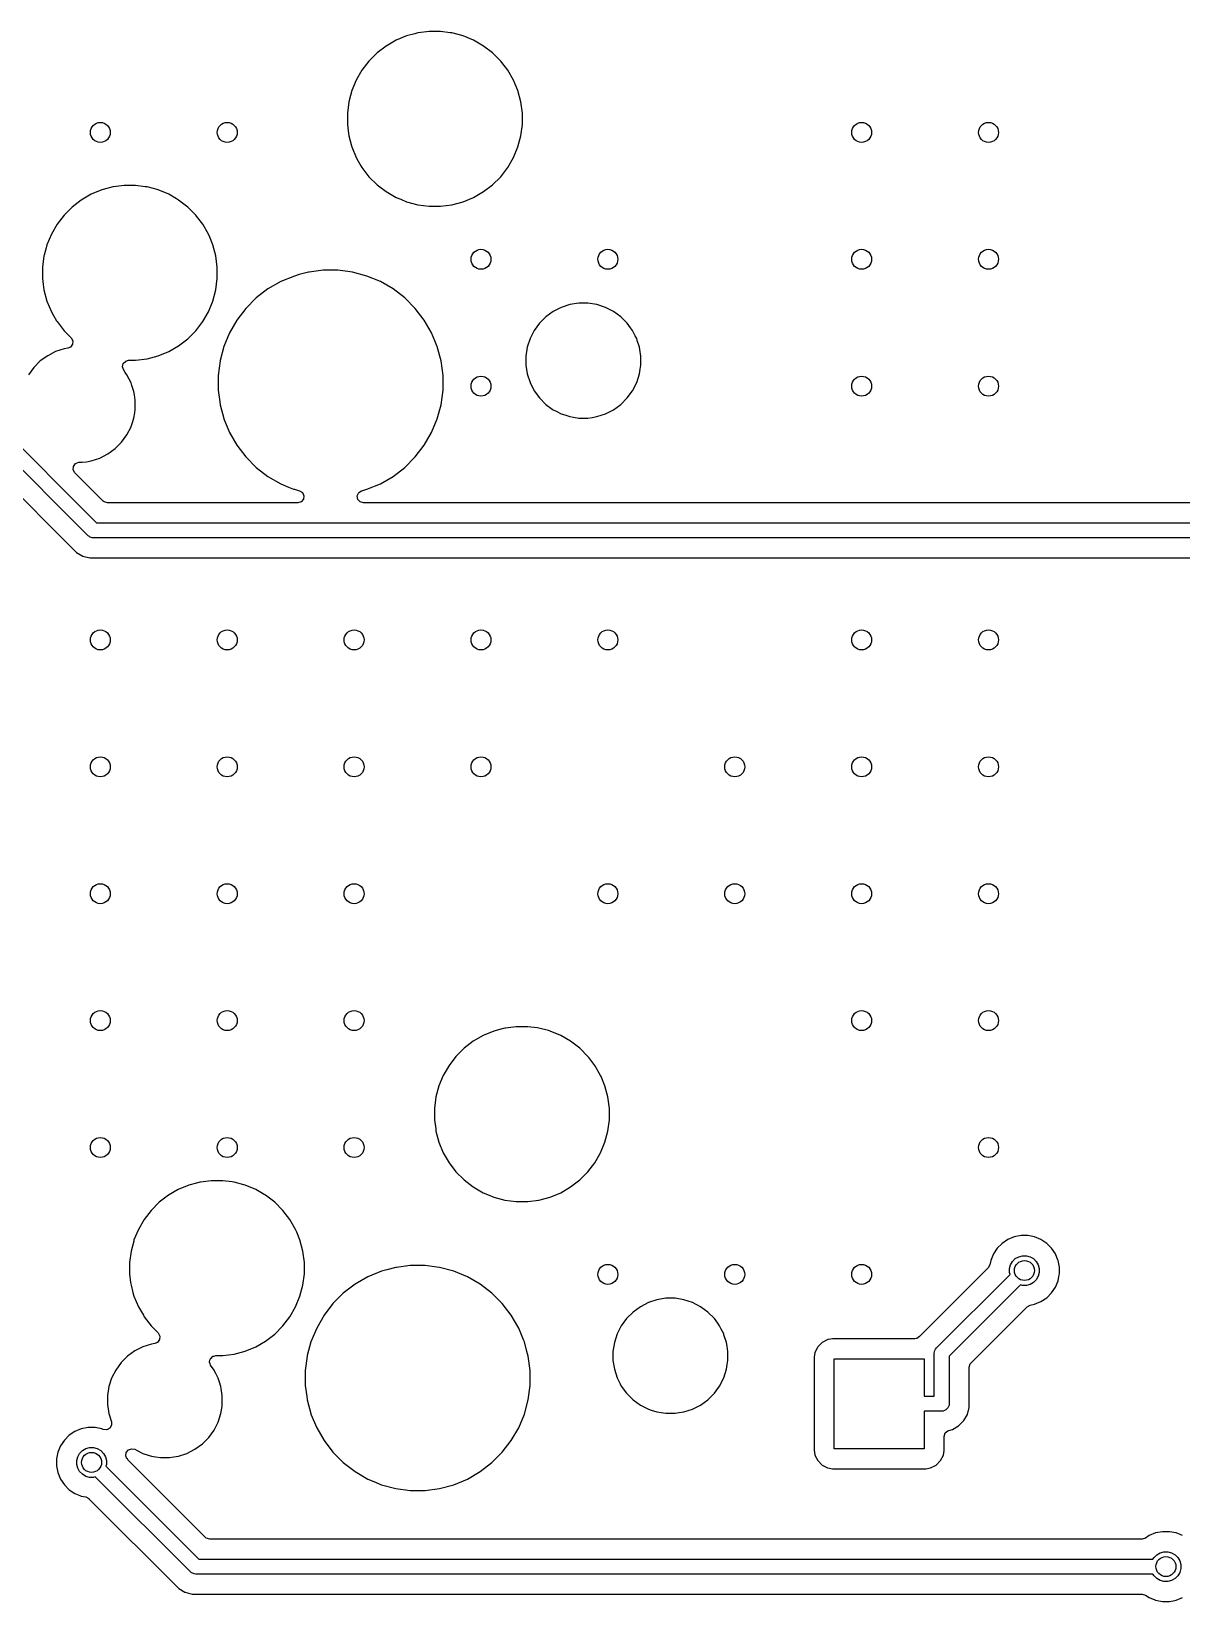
# Model space of a CAD drawing. Extents: x 2.6 to 14.2, y -9.4 to -3.8.
# Drawn here: x 11.829 to 12.735, y -6.288 to -5.051 of the extents above; entities that cross this region are included whole.
import ezdxf

# ---------------------------------------------------------------- set-up
doc = ezdxf.new("R2010")
doc.units = 0
doc.header["$MEASUREMENT"] = 0
doc.layers.add('BLACK', color=7, linetype='CONTINUOUS')

msp = doc.modelspace()

# ---------------------------------------------------------------- linework, layer by layer
at = {"layer": 'BLACK', "linetype": 'CONTINUOUS'}
for p, q in [((12.1163, -5.0579), (12.1085, -5.0624)), ((12.1246, -5.0544), (12.1163, -5.0579)), ((12.1163, -5.0579), (12.1163, -5.0579)), ((12.1311, -5.0527), (12.1246, -5.0544)), ((12.1334, -5.0521), (12.1311, -5.0527)), ((12.1338, -5.052), (12.1334, -5.0521)), ((12.1423, -5.0509), (12.1338, -5.052)), ((12.1514, -5.0509), (12.1423, -5.0509)), ((12.1423, -5.0509), (12.1423, -5.0509)), ((12.1588, -5.0519), (12.1514, -5.0509)), ((12.1514, -5.0509), (12.1514, -5.0509)), ((12.1603, -5.0521), (12.1588, -5.0519)), ((12.1691, -5.0544), (12.1603, -5.0521)), ((12.1774, -5.0579), (12.1691, -5.0544)), ((12.1852, -5.0624), (12.1774, -5.0579)), ((12.1774, -5.0579), (12.1774, -5.0579)), ((12.1013, -5.0679), (12.0949, -5.0743)), ((12.1085, -5.0624), (12.1013, -5.0679)), ((12.1924, -5.0679), (12.1852, -5.0624)), ((12.1988, -5.0743), (12.1924, -5.0679)), ((12.1924, -5.0679), (12.1924, -5.0679)), ((12.0894, -5.0814), (12.0849, -5.0893)), ((12.0949, -5.0743), (12.0894, -5.0814)), ((12.1996, -5.0753), (12.1988, -5.0743)), ((12.1988, -5.0743), (12.1988, -5.0743)), ((12.1988, -5.0743), (12.1988, -5.0743)), ((12.2043, -5.0814), (12.1996, -5.0753)), ((12.2088, -5.0893), (12.2043, -5.0814)), ((12.2043, -5.0814), (12.2043, -5.0814)), ((12.2043, -5.0814), (12.2043, -5.0814)), ((12.0814, -5.0976), (12.0804, -5.1014)), ((12.0849, -5.0893), (12.0814, -5.0976)), ((12.0849, -5.0893), (12.0849, -5.0893)), ((12.2101, -5.0924), (12.2088, -5.0893)), ((12.2088, -5.0893), (12.2088, -5.0893)), ((12.2088, -5.0893), (12.2088, -5.0893)), ((12.2122, -5.0976), (12.2101, -5.0924)), ((12.2146, -5.1063), (12.2122, -5.0976)), ((12.0791, -5.1064), (12.0779, -5.1153)), ((12.0804, -5.1014), (12.0791, -5.1063)), ((12.0791, -5.1063), (12.0791, -5.1064)), ((12.2158, -5.1153), (12.2146, -5.1063)), ((12.0779, -5.1153), (12.0779, -5.1243)), ((12.2158, -5.1243), (12.2158, -5.1153)), ((12.0779, -5.1243), (12.0786, -5.1292)), ((12.0786, -5.1292), (12.0791, -5.1333)), ((12.0791, -5.1333), (12.0812, -5.141)), ((12.2122, -5.142), (12.2146, -5.1333)), ((12.2146, -5.1333), (12.2158, -5.1243)), ((12.0812, -5.141), (12.0814, -5.142)), ((12.0814, -5.142), (12.0849, -5.1504)), ((12.2088, -5.1504), (12.2122, -5.142)), ((12.0849, -5.1504), (12.0849, -5.1504)), ((12.0849, -5.1504), (12.0865, -5.1531)), ((12.0865, -5.1531), (12.0886, -5.1568)), ((12.0886, -5.1568), (12.0894, -5.1582)), ((12.0894, -5.1582), (12.0949, -5.1654)), ((12.1988, -5.1654), (12.2043, -5.1582)), ((12.2043, -5.1582), (12.2088, -5.1504)), ((11.902, -5.1723), (11.8935, -5.1734)), ((11.911, -5.1723), (11.902, -5.1723)), ((11.902, -5.1723), (11.902, -5.1723)), ((11.9185, -5.1733), (11.911, -5.1723)), ((11.911, -5.1723), (11.911, -5.1723)), ((12.0949, -5.1654), (12.0949, -5.1654)), ((12.0949, -5.1654), (12.1013, -5.1717)), ((12.1013, -5.1717), (12.1013, -5.1717)), ((12.1013, -5.1717), (12.1013, -5.1717)), ((12.1013, -5.1717), (12.1036, -5.1735)), ((12.1852, -5.1772), (12.1924, -5.1717)), ((12.1924, -5.1717), (12.1988, -5.1654)), ((12.1924, -5.1717), (12.1924, -5.1717)), ((12.1924, -5.1717), (12.1924, -5.1717)), ((12.1988, -5.1654), (12.1988, -5.1654)), ((12.1988, -5.1654), (12.1988, -5.1654)), ((11.8681, -5.1838), (11.861, -5.1893)), ((11.876, -5.1793), (11.8681, -5.1838)), ((11.8843, -5.1758), (11.876, -5.1793)), ((11.876, -5.1793), (11.876, -5.1793)), ((11.8894, -5.1745), (11.8843, -5.1758)), ((11.893, -5.1735), (11.8894, -5.1745)), ((11.8935, -5.1734), (11.893, -5.1735)), ((11.92, -5.1735), (11.9185, -5.1733)), ((11.9279, -5.1756), (11.92, -5.1735)), ((11.9287, -5.1758), (11.9279, -5.1756)), ((11.9371, -5.1793), (11.9287, -5.1758)), ((11.9431, -5.1828), (11.9371, -5.1793)), ((11.9371, -5.1793), (11.9371, -5.1793)), ((11.9449, -5.1838), (11.9431, -5.1828)), ((11.9521, -5.1893), (11.9449, -5.1838)), ((12.1036, -5.1735), (12.1085, -5.1772)), ((12.1085, -5.1772), (12.1085, -5.1772)), ((12.1085, -5.1772), (12.1085, -5.1772)), ((12.1085, -5.1772), (12.1163, -5.1818)), ((12.1163, -5.1818), (12.1163, -5.1818)), ((12.1163, -5.1818), (12.1163, -5.1818)), ((12.1163, -5.1818), (12.1199, -5.1832)), ((12.1199, -5.1832), (12.1246, -5.1852)), ((12.1691, -5.1852), (12.1774, -5.1818)), ((12.1774, -5.1818), (12.1852, -5.1772)), ((11.8546, -5.1957), (11.8491, -5.2029)), ((11.861, -5.1893), (11.8546, -5.1957)), ((11.9584, -5.1957), (11.9521, -5.1893)), ((11.9521, -5.1893), (11.9521, -5.1893)), ((11.9591, -5.1965), (11.9584, -5.1957)), ((11.9584, -5.1957), (11.9584, -5.1957)), ((11.9584, -5.1957), (11.9584, -5.1957)), ((11.9639, -5.2029), (11.9591, -5.1965)), ((12.1246, -5.1852), (12.1334, -5.1876)), ((12.1334, -5.1876), (12.1423, -5.1887)), ((12.1423, -5.1887), (12.1423, -5.1887)), ((12.1423, -5.1887), (12.1514, -5.1887)), ((12.1514, -5.1887), (12.1603, -5.1876)), ((12.1514, -5.1887), (12.1514, -5.1887)), ((12.1603, -5.1876), (12.1691, -5.1852)), ((11.8491, -5.2029), (11.8446, -5.2107)), ((11.9685, -5.2107), (11.9639, -5.2029)), ((11.9639, -5.2029), (11.9639, -5.2029)), ((11.9639, -5.2029), (11.9639, -5.2029)), ((11.8405, -5.2214), (11.8389, -5.2272)), ((11.8411, -5.219), (11.8405, -5.2214)), ((11.8446, -5.2107), (11.8411, -5.219)), ((11.8446, -5.2107), (11.8446, -5.2107)), ((11.9695, -5.2131), (11.9685, -5.2107)), ((11.9685, -5.2107), (11.9685, -5.2107)), ((11.9685, -5.2107), (11.9685, -5.2107)), ((11.9719, -5.219), (11.9695, -5.2131)), ((11.9743, -5.2277), (11.9719, -5.219)), ((11.8388, -5.2277), (11.8376, -5.2367)), ((11.8389, -5.2272), (11.8388, -5.2277)), ((11.8388, -5.2277), (11.8388, -5.2277)), ((11.9754, -5.2367), (11.9743, -5.2277)), ((11.8376, -5.2367), (11.8376, -5.2457)), ((11.8376, -5.2457), (11.8382, -5.2505)), ((11.9743, -5.2547), (11.9754, -5.2457)), ((11.9754, -5.2457), (11.9754, -5.2367)), ((12.0361, -5.2437), (12.0254, -5.2481)), ((12.04, -5.2426), (12.0361, -5.2437)), ((12.0361, -5.2437), (12.0361, -5.2437)), ((12.0473, -5.2407), (12.04, -5.2426)), ((12.0479, -5.2406), (12.0473, -5.2407)), ((12.0589, -5.2392), (12.0479, -5.2406)), ((12.0705, -5.2392), (12.0589, -5.2392)), ((12.0589, -5.2392), (12.0589, -5.2392)), ((12.0801, -5.2404), (12.0705, -5.2392)), ((12.0705, -5.2392), (12.0705, -5.2392)), ((12.082, -5.2407), (12.0801, -5.2404)), ((12.0932, -5.2437), (12.082, -5.2407)), ((12.1039, -5.2481), (12.0932, -5.2437)), ((12.0932, -5.2437), (12.0932, -5.2437)), ((12.0932, -5.2437), (12.0932, -5.2437)), ((11.8382, -5.2505), (11.8388, -5.2547)), ((11.8388, -5.2547), (11.8411, -5.2634)), ((11.9719, -5.2634), (11.9743, -5.2547)), ((12.0153, -5.2539), (12.0061, -5.261)), ((12.0254, -5.2481), (12.0153, -5.2539)), ((12.0254, -5.2481), (12.0254, -5.2481)), ((12.114, -5.2539), (12.1039, -5.2481)), ((12.1039, -5.2481), (12.1039, -5.2481)), ((12.1232, -5.261), (12.114, -5.2539)), ((11.8411, -5.2634), (11.8411, -5.2634)), ((11.8411, -5.2634), (11.8446, -5.2718)), ((11.8446, -5.2718), (11.8446, -5.2718)), ((11.8446, -5.2718), (11.8463, -5.2748)), ((11.9639, -5.2796), (11.9685, -5.2718)), ((11.9685, -5.2718), (11.9719, -5.2634)), ((11.9979, -5.2692), (11.9908, -5.2784)), ((12.0061, -5.261), (11.9979, -5.2692)), ((11.9979, -5.2692), (11.9979, -5.2692)), ((12.0061, -5.261), (12.0061, -5.261)), ((12.1314, -5.2692), (12.1232, -5.261)), ((12.1232, -5.261), (12.1232, -5.261)), ((12.1385, -5.2784), (12.1314, -5.2692)), ((12.1314, -5.2692), (12.1314, -5.2692)), ((12.2402, -5.2716), (12.2344, -5.2758)), ((12.2465, -5.2684), (12.2402, -5.2716)), ((12.2533, -5.2662), (12.2465, -5.2684)), ((12.2465, -5.2684), (12.2465, -5.2684)), ((12.2603, -5.265), (12.2533, -5.2662)), ((12.2675, -5.265), (12.2603, -5.265)), ((12.2603, -5.265), (12.2603, -5.265)), ((12.2745, -5.2662), (12.2675, -5.265)), ((12.2675, -5.265), (12.2675, -5.265)), ((12.2813, -5.2684), (12.2745, -5.2662)), ((12.2854, -5.2705), (12.2813, -5.2684)), ((12.2813, -5.2684), (12.2813, -5.2684)), ((12.2876, -5.2716), (12.2854, -5.2705)), ((12.2934, -5.2758), (12.2876, -5.2716)), ((12.2876, -5.2716), (12.2876, -5.2716)), ((12.2876, -5.2716), (12.2876, -5.2716)), ((11.8463, -5.2748), (11.8487, -5.2789)), ((11.8487, -5.2789), (11.8491, -5.2796)), ((11.8491, -5.2796), (11.8546, -5.2868)), ((11.9584, -5.2868), (11.9639, -5.2796)), ((11.9908, -5.2784), (11.985, -5.2885)), ((12.144, -5.288), (12.1385, -5.2784)), ((12.2294, -5.2808), (12.2252, -5.2866)), ((12.2344, -5.2758), (12.2294, -5.2808)), ((12.2294, -5.2808), (12.2294, -5.2808)), ((12.2344, -5.2758), (12.2344, -5.2758)), ((12.2984, -5.2808), (12.2934, -5.2758)), ((12.2934, -5.2758), (12.2934, -5.2758)), ((12.3011, -5.2845), (12.2984, -5.2808)), ((12.2984, -5.2808), (12.2984, -5.2808)), ((11.7331, -5.2911), (11.8803, -5.4383)), ((11.8546, -5.2868), (11.8546, -5.2868)), ((11.8546, -5.2868), (11.8602, -5.2923)), ((11.8602, -5.2923), (11.8615, -5.2947)), ((11.8615, -5.2947), (11.8613, -5.2975)), ((11.9449, -5.2986), (11.9521, -5.2931)), ((11.9521, -5.2931), (11.9584, -5.2868)), ((11.9521, -5.2931), (11.9521, -5.2931)), ((11.9521, -5.2931), (11.9521, -5.2931)), ((11.9584, -5.2868), (11.9584, -5.2868)), ((11.9584, -5.2868), (11.9584, -5.2868)), ((11.985, -5.2885), (11.9806, -5.2992)), ((11.985, -5.2885), (11.985, -5.2885)), ((12.1443, -5.2885), (12.144, -5.288)), ((12.1469, -5.2947), (12.1443, -5.2885)), ((12.1485, -5.2986), (12.1469, -5.2947)), ((12.2219, -5.2929), (12.2197, -5.2997)), ((12.2252, -5.2866), (12.2219, -5.2929)), ((12.2219, -5.2929), (12.2219, -5.2929)), ((12.3026, -5.2866), (12.3011, -5.2845)), ((12.3037, -5.2888), (12.3026, -5.2866)), ((12.3043, -5.2899), (12.3037, -5.2888)), ((12.3048, -5.2908), (12.3043, -5.2899)), ((12.3059, -5.2929), (12.3048, -5.2908)), ((12.3064, -5.2944), (12.3059, -5.2929)), ((12.3059, -5.2929), (12.3059, -5.2929)), ((12.3081, -5.2997), (12.3064, -5.2944)), ((11.7098, -5.3068), (11.8645, -5.4615)), ((11.8737, -5.4484), (11.723, -5.2977)), ((11.8417, -5.3065), (11.8359, -5.3106)), ((11.848, -5.3032), (11.8417, -5.3065)), ((11.8548, -5.301), (11.848, -5.3032)), ((11.848, -5.3032), (11.848, -5.3032)), ((11.8575, -5.3006), (11.8548, -5.301)), ((11.8596, -5.2997), (11.8575, -5.3006)), ((11.8613, -5.2975), (11.8596, -5.2997)), ((11.92, -5.309), (11.9287, -5.3066)), ((11.9287, -5.3066), (11.9371, -5.3032)), ((11.9371, -5.3032), (11.9449, -5.2986)), ((11.9806, -5.2992), (11.9776, -5.3102)), ((11.9806, -5.2992), (11.9806, -5.2992)), ((12.1487, -5.2992), (12.1485, -5.2986)), ((12.1508, -5.3068), (12.1487, -5.2992)), ((12.1517, -5.3104), (12.1508, -5.3068)), ((12.2197, -5.2997), (12.2186, -5.3068)), ((12.2186, -5.3068), (12.2186, -5.3139)), ((12.3084, -5.3017), (12.3081, -5.2997)), ((12.3092, -5.3068), (12.3084, -5.3017)), ((12.3092, -5.3139), (12.3092, -5.3068)), ((11.8309, -5.3157), (11.8267, -5.3215)), ((11.8359, -5.3106), (11.8309, -5.3157)), ((11.8309, -5.3157), (11.8309, -5.3157)), ((11.8359, -5.3106), (11.8359, -5.3106)), ((11.9006, -5.3153), (11.9013, -5.3126)), ((11.9016, -5.3179), (11.9006, -5.3153)), ((11.9013, -5.3126), (11.9032, -5.3107)), ((11.9029, -5.3198), (11.9016, -5.3179)), ((11.9042, -5.3215), (11.9029, -5.3198)), ((11.9032, -5.3107), (11.9055, -5.3101)), ((11.9055, -5.3101), (11.911, -5.3101)), ((11.911, -5.3101), (11.92, -5.309)), ((11.911, -5.3101), (11.911, -5.3101)), ((11.9776, -5.3104), (11.9761, -5.322)), ((11.9776, -5.3102), (11.9776, -5.3104)), ((11.9776, -5.3104), (11.9776, -5.3104)), ((12.1533, -5.322), (12.1517, -5.3104)), ((12.2186, -5.3139), (12.2197, -5.3209)), ((12.2197, -5.3209), (12.2219, -5.3277)), ((12.3059, -5.3277), (12.3081, -5.3209)), ((12.3081, -5.3209), (12.3087, -5.317)), ((12.3087, -5.317), (12.3092, -5.3139)), ((11.906, -5.325), (11.9042, -5.3215)), ((11.9074, -5.3278), (11.906, -5.325)), ((11.9081, -5.3301), (11.9074, -5.3278)), ((11.9074, -5.3278), (11.9074, -5.3278)), ((11.9096, -5.3346), (11.9081, -5.3301)), ((11.9761, -5.322), (11.9761, -5.3336)), ((11.9761, -5.3336), (11.9773, -5.3428)), ((12.1517, -5.3451), (12.1533, -5.3336)), ((12.1533, -5.3336), (12.1533, -5.322)), ((12.2219, -5.3277), (12.2219, -5.3277)), ((12.2219, -5.3277), (12.2233, -5.3305)), ((12.2233, -5.3305), (12.225, -5.3338)), ((12.3026, -5.3341), (12.3059, -5.3277)), ((11.91, -5.3373), (11.9096, -5.3346)), ((11.9107, -5.3416), (11.91, -5.3373)), ((11.9107, -5.3488), (11.9107, -5.3416)), ((11.9773, -5.3428), (11.9776, -5.3451)), ((11.9776, -5.3451), (11.9805, -5.356)), ((12.1487, -5.3563), (12.1517, -5.3451)), ((12.225, -5.3338), (12.2252, -5.3341)), ((12.2252, -5.3341), (12.2294, -5.3398)), ((12.2294, -5.3398), (12.2294, -5.3398)), ((12.2294, -5.3398), (12.2344, -5.3449)), ((12.2344, -5.3449), (12.2344, -5.3449)), ((12.2344, -5.3449), (12.2393, -5.3485)), ((12.2876, -5.3491), (12.2934, -5.3449)), ((12.2934, -5.3449), (12.2984, -5.3398)), ((12.2984, -5.3398), (12.3026, -5.3341)), ((11.9086, -5.359), (11.9096, -5.3558)), ((11.9096, -5.3558), (11.9103, -5.3516)), ((11.9103, -5.3516), (11.9107, -5.3488)), ((11.9805, -5.356), (11.9806, -5.3563)), ((11.9806, -5.3563), (11.9806, -5.3563)), ((11.9806, -5.3563), (11.985, -5.367)), ((12.1443, -5.367), (12.1487, -5.3563)), ((12.2393, -5.3485), (12.2402, -5.3491)), ((12.2402, -5.3491), (12.2425, -5.3503)), ((12.2425, -5.3503), (12.2465, -5.3523)), ((12.2465, -5.3523), (12.2465, -5.3523)), ((12.2465, -5.3523), (12.2492, -5.3532)), ((12.2492, -5.3532), (12.2533, -5.3545)), ((12.2533, -5.3545), (12.2562, -5.355)), ((12.2562, -5.355), (12.2603, -5.3556)), ((12.2603, -5.3556), (12.2603, -5.3556)), ((12.2603, -5.3556), (12.2675, -5.3556)), ((12.2675, -5.3556), (12.2709, -5.3551)), ((12.2709, -5.3551), (12.2745, -5.3545)), ((12.2745, -5.3545), (12.2813, -5.3523)), ((12.2813, -5.3523), (12.2876, -5.3491)), ((11.9, -5.3747), (11.9042, -5.3689)), ((11.9042, -5.3689), (11.9074, -5.3626)), ((11.9074, -5.3626), (11.9075, -5.3623)), ((11.9075, -5.3623), (11.9086, -5.359)), ((11.985, -5.367), (11.985, -5.367)), ((11.985, -5.367), (11.9908, -5.3771)), ((12.1385, -5.3771), (12.1443, -5.367)), ((11.8892, -5.3839), (11.8949, -5.3797)), ((11.8949, -5.3797), (11.9, -5.3747)), ((11.9908, -5.3771), (11.9979, -5.3863)), ((12.1314, -5.3863), (12.1385, -5.3771)), ((11.8618, -5.3964), (11.862, -5.3937)), ((11.862, -5.3937), (11.8637, -5.3915)), ((11.8637, -5.3915), (11.8663, -5.3905)), ((11.8663, -5.3905), (11.8666, -5.3905)), ((11.8666, -5.3905), (11.869, -5.3905)), ((11.869, -5.3905), (11.8724, -5.39)), ((11.8724, -5.39), (11.876, -5.3894)), ((11.876, -5.3894), (11.8828, -5.3872)), ((11.8828, -5.3872), (11.8892, -5.3839)), ((11.9979, -5.3863), (11.9979, -5.3863)), ((11.9979, -5.3863), (12.0061, -5.3945)), ((12.0061, -5.3945), (12.0061, -5.3945)), ((12.0061, -5.3945), (12.0153, -5.4016)), ((12.114, -5.4016), (12.1232, -5.3945)), ((12.1232, -5.3945), (12.1314, -5.3863)), ((11.8632, -5.3988), (11.8618, -5.3964)), ((11.8854, -5.4211), (11.8632, -5.3988)), ((12.0153, -5.4016), (12.0254, -5.4074)), ((12.0254, -5.4074), (12.0254, -5.4074)), ((12.0254, -5.4074), (12.0254, -5.4074)), ((12.0254, -5.4074), (12.0316, -5.41)), ((12.0932, -5.4118), (12.1039, -5.4074)), ((12.1039, -5.4074), (12.114, -5.4016)), ((12.0316, -5.41), (12.0355, -5.4116)), ((12.0355, -5.4116), (12.0361, -5.4118)), ((12.0361, -5.4118), (12.0401, -5.4129)), ((12.0401, -5.4129), (12.0424, -5.4143)), ((12.0433, -5.4195), (12.0415, -5.4217)), ((12.0424, -5.4143), (12.0436, -5.4168)), ((12.0436, -5.4168), (12.0433, -5.4195)), ((12.0857, -5.4169), (12.0868, -5.4144)), ((12.0861, -5.4197), (12.0857, -5.4169)), ((12.0879, -5.4217), (12.0861, -5.4197)), ((12.0868, -5.4144), (12.0891, -5.4129)), ((12.0891, -5.4129), (12.0893, -5.4129)), ((12.0893, -5.4129), (12.0932, -5.4118)), ((11.8862, -5.4217), (11.8854, -5.4211)), ((11.8888, -5.4225), (11.8862, -5.4217)), ((12.0388, -5.4225), (11.8888, -5.4225)), ((12.0389, -5.4225), (12.0388, -5.4225)), ((12.0415, -5.4217), (12.0389, -5.4225)), ((12.0905, -5.4225), (12.0879, -5.4217)), ((12.829, -5.4225), (12.0905, -5.4225)), ((11.8803, -5.4383), (12.8375, -5.4383)), ((11.8746, -5.4491), (11.8737, -5.4484)), ((11.8753, -5.4494), (11.8746, -5.4491)), ((11.8767, -5.45), (11.8753, -5.4494)), ((11.8779, -5.4501), (11.8767, -5.45)), ((12.8375, -5.4501), (11.8779, -5.4501)), ((11.8645, -5.4615), (11.8695, -5.4644)), ((11.8695, -5.4644), (11.875, -5.4659)), ((11.875, -5.4659), (12.829, -5.4659)), ((12.1933, -5.8388), (12.1849, -5.8423)), ((12.1999, -5.8371), (12.1933, -5.8388)), ((12.202, -5.8365), (12.1999, -5.8371)), ((12.2024, -5.8364), (12.202, -5.8365)), ((12.211, -5.8353), (12.2024, -5.8364)), ((12.22, -5.8353), (12.211, -5.8353)), ((12.211, -5.8353), (12.211, -5.8353)), ((12.2274, -5.8363), (12.22, -5.8353)), ((12.22, -5.8353), (12.22, -5.8353)), ((12.2289, -5.8365), (12.2274, -5.8363)), ((12.2363, -5.8384), (12.2289, -5.8365)), ((12.2377, -5.8388), (12.2363, -5.8384)), ((12.246, -5.8423), (12.2377, -5.8388)), ((12.1699, -5.8523), (12.1635, -5.8587)), ((12.1771, -5.8468), (12.1699, -5.8523)), ((12.1849, -5.8423), (12.1771, -5.8468)), ((12.1849, -5.8423), (12.1849, -5.8423)), ((12.2538, -5.8468), (12.246, -5.8423)), ((12.246, -5.8423), (12.246, -5.8423)), ((12.261, -5.8523), (12.2538, -5.8468)), ((12.2674, -5.8587), (12.261, -5.8523)), ((12.261, -5.8523), (12.261, -5.8523)), ((12.1635, -5.8587), (12.1581, -5.8658)), ((12.2682, -5.8597), (12.2674, -5.8587)), ((12.2674, -5.8587), (12.2674, -5.8587)), ((12.2674, -5.8587), (12.2674, -5.8587)), ((12.2729, -5.8658), (12.2682, -5.8597)), ((12.1535, -5.8737), (12.1501, -5.882)), ((12.1581, -5.8658), (12.1535, -5.8737)), ((12.1535, -5.8737), (12.1535, -5.8737)), ((12.2774, -5.8737), (12.2729, -5.8658)), ((12.2729, -5.8658), (12.2729, -5.8658)), ((12.2729, -5.8658), (12.2729, -5.8658)), ((12.2779, -5.8747), (12.2774, -5.8737)), ((12.2774, -5.8737), (12.2774, -5.8737)), ((12.2774, -5.8737), (12.2774, -5.8737)), ((12.2809, -5.882), (12.2779, -5.8747)), ((12.1501, -5.882), (12.1477, -5.8907)), ((12.2832, -5.8907), (12.2809, -5.882)), ((12.1477, -5.8907), (12.1466, -5.8997)), ((12.1466, -5.8997), (12.1466, -5.9087)), ((12.1477, -5.8907), (12.1477, -5.8907)), ((12.2844, -5.8997), (12.2832, -5.8907)), ((12.2844, -5.9087), (12.2844, -5.8997)), ((12.1466, -5.9087), (12.1475, -5.9157)), ((12.2832, -5.9177), (12.2844, -5.9087)), ((12.1475, -5.9157), (12.1477, -5.9177)), ((12.1477, -5.9177), (12.15, -5.9262)), ((12.15, -5.9262), (12.1501, -5.9264)), ((12.1501, -5.9264), (12.1535, -5.9348)), ((12.2774, -5.9348), (12.2809, -5.9264)), ((12.2809, -5.9264), (12.2832, -5.9177)), ((12.1535, -5.9348), (12.1535, -5.9348)), ((12.1535, -5.9348), (12.1581, -5.9426)), ((12.2729, -5.9426), (12.2774, -5.9348)), ((12.1581, -5.9426), (12.1635, -5.9498)), ((12.1635, -5.9498), (12.1635, -5.9498)), ((12.1635, -5.9498), (12.1699, -5.9561)), ((12.261, -5.9561), (12.2674, -5.9498)), ((12.2674, -5.9498), (12.2729, -5.9426)), ((12.2674, -5.9498), (12.2674, -5.9498)), ((12.2674, -5.9498), (12.2674, -5.9498)), ((11.9446, -5.9637), (11.9368, -5.9682)), ((11.9529, -5.9602), (11.9446, -5.9637)), ((11.9446, -5.9637), (11.9446, -5.9637)), ((11.9589, -5.9586), (11.9529, -5.9602)), ((11.9617, -5.9579), (11.9589, -5.9586)), ((11.9621, -5.9578), (11.9617, -5.9579)), ((11.9706, -5.9567), (11.9621, -5.9578)), ((11.9797, -5.9567), (11.9706, -5.9567)), ((11.9706, -5.9567), (11.9706, -5.9567)), ((11.9871, -5.9577), (11.9797, -5.9567)), ((11.9797, -5.9567), (11.9797, -5.9567)), ((11.9886, -5.9579), (11.9871, -5.9577)), ((11.9964, -5.96), (11.9886, -5.9579)), ((11.9973, -5.9602), (11.9964, -5.96)), ((12.0057, -5.9637), (11.9973, -5.9602)), ((12.0085, -5.9653), (12.0057, -5.9637)), ((12.0057, -5.9637), (12.0057, -5.9637)), ((12.1699, -5.9561), (12.1699, -5.9561)), ((12.1699, -5.9561), (12.1771, -5.9616)), ((12.1771, -5.9616), (12.1771, -5.9616)), ((12.1771, -5.9616), (12.1771, -5.9616)), ((12.1771, -5.9616), (12.1849, -5.9662)), ((12.246, -5.9662), (12.2538, -5.9616)), ((12.2538, -5.9616), (12.261, -5.9561)), ((12.261, -5.9561), (12.261, -5.9561)), ((12.261, -5.9561), (12.261, -5.9561)), ((11.9296, -5.9737), (11.9232, -5.9801)), ((11.9368, -5.9682), (11.9296, -5.9737)), ((12.0124, -5.9676), (12.0085, -5.9653)), ((12.0135, -5.9682), (12.0124, -5.9676)), ((12.0207, -5.9737), (12.0135, -5.9682)), ((12.0271, -5.9801), (12.0207, -5.9737)), ((12.0207, -5.9737), (12.0207, -5.9737)), ((12.1849, -5.9662), (12.1849, -5.9662)), ((12.1849, -5.9662), (12.1849, -5.9662)), ((12.1849, -5.9662), (12.1883, -5.9676)), ((12.1883, -5.9676), (12.1933, -5.9696)), ((12.1933, -5.9696), (12.202, -5.972)), ((12.202, -5.972), (12.211, -5.9731)), ((12.211, -5.9731), (12.211, -5.9731)), ((12.211, -5.9731), (12.22, -5.9731)), ((12.22, -5.9731), (12.2289, -5.972)), ((12.22, -5.9731), (12.22, -5.9731)), ((12.2289, -5.972), (12.2377, -5.9696)), ((12.2377, -5.9696), (12.246, -5.9662)), ((11.9177, -5.9873), (11.9132, -5.9951)), ((11.9232, -5.9801), (11.9177, -5.9873)), ((12.0326, -5.9873), (12.0271, -5.9801)), ((12.0271, -5.9801), (12.0271, -5.9801)), ((12.0371, -5.9951), (12.0326, -5.9873)), ((12.0326, -5.9873), (12.0326, -5.9873)), ((12.0326, -5.9873), (12.0326, -5.9873)), ((11.9132, -5.9951), (11.9097, -6.0034)), ((11.9132, -5.9951), (11.9132, -5.9951)), ((12.038, -5.9973), (12.0371, -5.9951)), ((12.0371, -5.9951), (12.0371, -5.9951)), ((12.0371, -5.9951), (12.0371, -5.9951)), ((12.0405, -6.0034), (12.038, -5.9973)), ((12.6034, -6.001), (12.5984, -6.0031)), ((12.6088, -5.9999), (12.6034, -6.001)), ((12.6034, -6.001), (12.6034, -6.001)), ((12.6142, -5.9999), (12.6088, -5.9999)), ((12.6088, -5.9999), (12.6088, -5.9999)), ((12.6195, -6.001), (12.6142, -5.9999)), ((12.6142, -5.9999), (12.6142, -5.9999)), ((12.6245, -6.0031), (12.6195, -6.001)), ((12.6195, -6.001), (12.6195, -6.001)), ((11.9074, -6.0122), (11.9062, -6.0211)), ((11.9095, -6.0044), (11.9074, -6.0122)), ((11.9074, -6.0122), (11.9074, -6.0122)), ((11.9097, -6.0034), (11.9095, -6.0044)), ((12.0429, -6.0122), (12.0405, -6.0034)), ((12.0441, -6.0211), (12.0429, -6.0122)), ((12.5901, -6.0099), (12.587, -6.0144)), ((12.5939, -6.0061), (12.5901, -6.0099)), ((12.5901, -6.0099), (12.5901, -6.0099)), ((12.5984, -6.0031), (12.5939, -6.0061)), ((12.5939, -6.0061), (12.5939, -6.0061)), ((12.5984, -6.0031), (12.5984, -6.0031)), ((12.6291, -6.0061), (12.6245, -6.0031)), ((12.6245, -6.0031), (12.6245, -6.0031)), ((12.6329, -6.0099), (12.6291, -6.0061)), ((12.6291, -6.0061), (12.6291, -6.0061)), ((12.6359, -6.0144), (12.6329, -6.0099)), ((12.6329, -6.0099), (12.6329, -6.0099)), ((11.9062, -6.0211), (11.9062, -6.0301)), ((12.0441, -6.0301), (12.0441, -6.0211)), ((12.116, -6.0251), (12.109, -6.0269)), ((12.1165, -6.025), (12.116, -6.0251)), ((12.1275, -6.0236), (12.1165, -6.025)), ((12.1391, -6.0236), (12.1275, -6.0236)), ((12.1275, -6.0236), (12.1275, -6.0236)), ((12.1483, -6.0248), (12.1391, -6.0236)), ((12.1391, -6.0236), (12.1391, -6.0236)), ((12.1506, -6.0251), (12.1483, -6.0248)), ((12.1618, -6.0281), (12.1506, -6.0251)), ((12.5829, -6.0254), (12.5289, -6.0794)), ((12.583, -6.0253), (12.5829, -6.0254)), ((12.5843, -6.0229), (12.583, -6.0253)), ((12.585, -6.0195), (12.5843, -6.0229)), ((12.587, -6.0144), (12.585, -6.0195)), ((12.585, -6.0195), (12.585, -6.0195)), ((12.587, -6.0144), (12.587, -6.0144)), ((12.5998, -6.026), (12.6006, -6.023)), ((12.5998, -6.029), (12.5998, -6.026)), ((12.6006, -6.023), (12.6021, -6.0203)), ((12.6021, -6.0203), (12.6043, -6.0181)), ((12.6043, -6.0181), (12.607, -6.0166)), ((12.607, -6.0166), (12.6099, -6.0158)), ((12.6099, -6.0158), (12.613, -6.0158)), ((12.613, -6.0158), (12.616, -6.0166)), ((12.616, -6.0166), (12.6187, -6.0181)), ((12.6187, -6.0181), (12.6208, -6.0203)), ((12.6208, -6.0203), (12.6224, -6.023)), ((12.6224, -6.023), (12.6232, -6.026)), ((12.6232, -6.026), (12.6232, -6.029)), ((12.6379, -6.0192), (12.6359, -6.0144)), ((12.6359, -6.0144), (12.6359, -6.0144)), ((12.638, -6.0195), (12.6379, -6.0192)), ((12.6391, -6.0248), (12.638, -6.0195)), ((12.638, -6.0195), (12.638, -6.0195)), ((12.638, -6.0195), (12.638, -6.0195)), ((12.6391, -6.0302), (12.6391, -6.0248)), ((11.9062, -6.0301), (11.9071, -6.0369)), ((11.9071, -6.0369), (11.9074, -6.0391)), ((12.0429, -6.0391), (12.0441, -6.0301)), ((12.084, -6.0383), (12.0747, -6.0454)), ((12.094, -6.0325), (12.084, -6.0383)), ((12.1047, -6.0281), (12.094, -6.0325)), ((12.094, -6.0325), (12.094, -6.0325)), ((12.109, -6.0269), (12.1047, -6.0281)), ((12.1047, -6.0281), (12.1047, -6.0281)), ((12.1726, -6.0325), (12.1618, -6.0281)), ((12.1618, -6.0281), (12.1618, -6.0281)), ((12.1618, -6.0281), (12.1618, -6.0281)), ((12.1826, -6.0383), (12.1726, -6.0325)), ((12.1726, -6.0325), (12.1726, -6.0325)), ((12.1918, -6.0454), (12.1826, -6.0383)), ((12.5421, -6.0885), (12.6002, -6.0305)), ((12.6085, -6.0388), (12.5522, -6.0951)), ((12.6002, -6.0305), (12.5998, -6.029)), ((12.6099, -6.0392), (12.6085, -6.0388)), ((12.616, -6.0384), (12.613, -6.0392)), ((12.6187, -6.0369), (12.616, -6.0384)), ((12.6208, -6.0347), (12.6187, -6.0369)), ((12.6224, -6.032), (12.6208, -6.0347)), ((12.6232, -6.029), (12.6224, -6.032)), ((12.6359, -6.0406), (12.638, -6.0355)), ((12.638, -6.0355), (12.6386, -6.0323)), ((12.6386, -6.0323), (12.6391, -6.0302)), ((11.9074, -6.0391), (11.9089, -6.0448)), ((11.9089, -6.0448), (11.9097, -6.0478)), ((11.9097, -6.0478), (11.9132, -6.0562)), ((12.0371, -6.0562), (12.0405, -6.0478)), ((12.0405, -6.0478), (12.0429, -6.0391)), ((12.0747, -6.0454), (12.0665, -6.0536)), ((12.0747, -6.0454), (12.0747, -6.0454)), ((12.2, -6.0536), (12.1918, -6.0454)), ((12.1918, -6.0454), (12.1918, -6.0454)), ((12.3219, -6.0506), (12.3151, -6.0528)), ((12.329, -6.0494), (12.3219, -6.0506)), ((12.3361, -6.0494), (12.329, -6.0494)), ((12.329, -6.0494), (12.329, -6.0494)), ((12.3431, -6.0506), (12.3361, -6.0494)), ((12.3361, -6.0494), (12.3361, -6.0494)), ((12.3499, -6.0528), (12.3431, -6.0506)), ((12.613, -6.0392), (12.6099, -6.0392)), ((12.6245, -6.0519), (12.6291, -6.0489)), ((12.6291, -6.0489), (12.6329, -6.0451)), ((12.6329, -6.0451), (12.6359, -6.0406)), ((11.9132, -6.0562), (11.9132, -6.0562)), ((11.9132, -6.0562), (11.9171, -6.0628)), ((11.9171, -6.0628), (11.9177, -6.064)), ((12.0326, -6.064), (12.0371, -6.0562)), ((12.0595, -6.0628), (12.0537, -6.0729)), ((12.0665, -6.0536), (12.0595, -6.0628)), ((12.0665, -6.0536), (12.0665, -6.0536)), ((12.2071, -6.0628), (12.2, -6.0536)), ((12.2, -6.0536), (12.2, -6.0536)), ((12.2122, -6.0716), (12.2071, -6.0628)), ((12.303, -6.0602), (12.298, -6.0652)), ((12.3088, -6.056), (12.303, -6.0602)), ((12.303, -6.0602), (12.303, -6.0602)), ((12.3151, -6.0528), (12.3088, -6.056)), ((12.3151, -6.0528), (12.3151, -6.0528)), ((12.3533, -6.0545), (12.3499, -6.0528)), ((12.3499, -6.0528), (12.3499, -6.0528)), ((12.3563, -6.056), (12.3533, -6.0545)), ((12.362, -6.0602), (12.3563, -6.056)), ((12.3563, -6.056), (12.3563, -6.056)), ((12.3563, -6.056), (12.3563, -6.056)), ((12.3671, -6.0652), (12.362, -6.0602)), ((12.362, -6.0602), (12.362, -6.0602)), ((12.5694, -6.1002), (12.6136, -6.056)), ((12.6136, -6.056), (12.616, -6.0547)), ((12.616, -6.0547), (12.6161, -6.0547)), ((12.6161, -6.0547), (12.6195, -6.054)), ((12.6195, -6.054), (12.6245, -6.0519)), ((11.9177, -6.064), (11.9232, -6.0712)), ((11.9232, -6.0712), (11.9232, -6.0712)), ((11.9232, -6.0712), (11.9288, -6.0767)), ((12.0207, -6.0776), (12.0271, -6.0712)), ((12.0271, -6.0712), (12.0326, -6.064)), ((12.0271, -6.0712), (12.0271, -6.0712)), ((12.0271, -6.0712), (12.0271, -6.0712)), ((12.0537, -6.0729), (12.0492, -6.0836)), ((12.0537, -6.0729), (12.0537, -6.0729)), ((12.2129, -6.0729), (12.2122, -6.0716)), ((12.2151, -6.0781), (12.2129, -6.0729)), ((12.2938, -6.071), (12.2905, -6.0774)), ((12.298, -6.0652), (12.2938, -6.071)), ((12.298, -6.0652), (12.298, -6.0652)), ((12.3699, -6.0691), (12.3671, -6.0652)), ((12.3671, -6.0652), (12.3671, -6.0652)), ((12.3713, -6.071), (12.3699, -6.0691)), ((12.3726, -6.0736), (12.3713, -6.071)), ((12.3745, -6.0774), (12.3726, -6.0736)), ((11.9167, -6.0876), (11.9103, -6.0909)), ((11.9234, -6.0854), (11.9167, -6.0876)), ((11.9167, -6.0876), (11.9167, -6.0876)), ((11.9261, -6.085), (11.9234, -6.0854)), ((11.9283, -6.0841), (11.9261, -6.085)), ((11.9299, -6.0819), (11.9283, -6.0841)), ((11.9288, -6.0767), (11.9301, -6.0791)), ((11.9301, -6.0791), (11.9299, -6.0819)), ((11.9973, -6.091), (12.0057, -6.0876)), ((12.0057, -6.0876), (12.0135, -6.0831)), ((12.0135, -6.0831), (12.0207, -6.0776)), ((12.0207, -6.0776), (12.0207, -6.0776)), ((12.0207, -6.0776), (12.0207, -6.0776)), ((12.0492, -6.0836), (12.0463, -6.0945)), ((12.0492, -6.0836), (12.0492, -6.0836)), ((12.2168, -6.0822), (12.2151, -6.0781)), ((12.2174, -6.0836), (12.2168, -6.0822)), ((12.2194, -6.0912), (12.2174, -6.0836)), ((12.2883, -6.0841), (12.2872, -6.0912)), ((12.2905, -6.0774), (12.2883, -6.0841)), ((12.2905, -6.0774), (12.2905, -6.0774)), ((12.3747, -6.0781), (12.3745, -6.0774)), ((12.3745, -6.0774), (12.3745, -6.0774)), ((12.3767, -6.0841), (12.3747, -6.0781)), ((12.3772, -6.0871), (12.3767, -6.0841)), ((12.3778, -6.0912), (12.3772, -6.0871)), ((12.4482, -6.0886), (12.4464, -6.0921)), ((12.4487, -6.0877), (12.4482, -6.0886)), ((12.4522, -6.0842), (12.4487, -6.0877)), ((12.4487, -6.0877), (12.4487, -6.0877)), ((12.4487, -6.0877), (12.4487, -6.0877)), ((12.4566, -6.0819), (12.4522, -6.0842)), ((12.4522, -6.0842), (12.4522, -6.0842)), ((12.4522, -6.0842), (12.4522, -6.0842)), ((12.4572, -6.0818), (12.4566, -6.0819)), ((12.4603, -6.0813), (12.4572, -6.0818)), ((12.5251, -6.0813), (12.4603, -6.0813)), ((12.5267, -6.081), (12.5251, -6.0813)), ((12.5287, -6.0796), (12.5267, -6.081)), ((12.5289, -6.0794), (12.5287, -6.0796)), ((12.5287, -6.0796), (12.5287, -6.0796)), ((12.5289, -6.0794), (12.5289, -6.0794)), ((12.5289, -6.0794), (12.5289, -6.0794)), ((12.5414, -6.0894), (12.5421, -6.0885)), ((11.8995, -6.1001), (11.8953, -6.1059)), ((11.9045, -6.0951), (11.8995, -6.1001)), ((11.8995, -6.1001), (11.8995, -6.1001)), ((11.9103, -6.0909), (11.9045, -6.0951)), ((11.9045, -6.0951), (11.9045, -6.0951)), ((11.9693, -6.0994), (11.9696, -6.0982)), ((11.9693, -6.0995), (11.9693, -6.0994)), ((11.9693, -6.0997), (11.9693, -6.0995)), ((11.9697, -6.1009), (11.9693, -6.0997)), ((11.9696, -6.0982), (11.9699, -6.097)), ((11.97, -6.102), (11.9697, -6.1009)), ((11.9699, -6.097), (11.97, -6.0969)), ((11.97, -6.0969), (11.9701, -6.0968)), ((11.9701, -6.0968), (11.971, -6.096)), ((11.971, -6.096), (11.9719, -6.0951)), ((11.9719, -6.0951), (11.972, -6.0951)), ((11.972, -6.0951), (11.9721, -6.095)), ((11.9721, -6.095), (11.9728, -6.0949)), ((11.9728, -6.0949), (11.9741, -6.0945)), ((11.9741, -6.0945), (11.9797, -6.0945)), ((11.9797, -6.0945), (11.9886, -6.0934)), ((11.9797, -6.0945), (11.9797, -6.0945)), ((11.9886, -6.0934), (11.9973, -6.091)), ((12.0462, -6.0949), (12.0447, -6.1064)), ((12.0463, -6.0945), (12.0462, -6.0949)), ((12.0462, -6.0949), (12.0462, -6.0949)), ((12.2204, -6.0949), (12.2194, -6.0912)), ((12.2219, -6.1064), (12.2204, -6.0949)), ((12.2872, -6.0912), (12.2872, -6.0983)), ((12.2872, -6.0983), (12.2883, -6.1053)), ((12.3773, -6.1016), (12.3778, -6.0983)), ((12.3778, -6.0958), (12.3778, -6.0912)), ((12.3778, -6.0983), (12.3778, -6.0958)), ((12.4464, -6.0921), (12.4458, -6.0958)), ((12.4458, -6.0958), (12.4458, -6.1692)), ((12.4616, -6.1679), (12.4616, -6.0971)), ((12.4616, -6.0971), (12.5324, -6.0971)), ((12.5324, -6.0971), (12.5324, -6.1266)), ((12.5404, -6.0927), (12.5405, -6.0915)), ((12.5404, -6.1266), (12.5404, -6.0927)), ((12.5405, -6.0915), (12.5409, -6.0905)), ((12.5409, -6.0905), (12.5414, -6.0894)), ((12.5522, -6.0951), (12.5522, -6.1325)), ((12.5687, -6.101), (12.5694, -6.1002)), ((11.8921, -6.1122), (11.8899, -6.119)), ((11.8953, -6.1059), (11.8921, -6.1122)), ((11.8921, -6.1122), (11.8921, -6.1122)), ((11.9701, -6.1022), (11.97, -6.102)), ((11.9728, -6.1059), (11.9701, -6.1022)), ((11.973, -6.1064), (11.9728, -6.1059)), ((11.9742, -6.1086), (11.973, -6.1064)), ((11.976, -6.1122), (11.9742, -6.1086)), ((11.9742, -6.1086), (11.9742, -6.1086)), ((11.9771, -6.1155), (11.976, -6.1122)), ((11.976, -6.1122), (11.976, -6.1122)), ((12.0447, -6.1064), (12.0447, -6.118)), ((12.2219, -6.118), (12.2219, -6.1064)), ((12.2883, -6.1053), (12.2905, -6.1121)), ((12.2905, -6.1121), (12.2905, -6.1121)), ((12.2905, -6.1121), (12.2924, -6.1157)), ((12.3713, -6.1185), (12.3745, -6.1121)), ((12.3745, -6.1121), (12.3767, -6.1053)), ((12.3767, -6.1053), (12.3773, -6.1016)), ((12.568, -6.1037), (12.5687, -6.101)), ((12.568, -6.1285), (12.568, -6.1037)), ((11.8899, -6.119), (11.8888, -6.126)), ((11.9782, -6.119), (11.9771, -6.1155)), ((11.9785, -6.1205), (11.9782, -6.119)), ((11.9793, -6.126), (11.9785, -6.1205)), ((12.0447, -6.118), (12.0459, -6.1269)), ((12.2204, -6.1295), (12.2219, -6.118)), ((12.2924, -6.1157), (12.2929, -6.1167)), ((12.2929, -6.1167), (12.2938, -6.1185)), ((12.2938, -6.1185), (12.298, -6.1242)), ((12.298, -6.1242), (12.298, -6.1242)), ((12.298, -6.1242), (12.303, -6.1293)), ((12.362, -6.1293), (12.3671, -6.1242)), ((12.3671, -6.1242), (12.3713, -6.1185)), ((11.8888, -6.126), (11.8888, -6.1332)), ((11.8888, -6.1332), (11.8899, -6.1402)), ((11.9782, -6.1402), (11.9791, -6.1346)), ((11.9791, -6.1346), (11.9793, -6.1332)), ((11.9793, -6.1332), (11.9793, -6.126)), ((12.0459, -6.1269), (12.0462, -6.1295)), ((12.0462, -6.1295), (12.0491, -6.1402)), ((12.2174, -6.1407), (12.2204, -6.1295)), ((12.303, -6.1293), (12.303, -6.1293)), ((12.303, -6.1293), (12.306, -6.1315)), ((12.306, -6.1315), (12.3088, -6.1335)), ((12.3088, -6.1335), (12.3125, -6.1354)), ((12.3125, -6.1354), (12.3151, -6.1367)), ((12.3151, -6.1367), (12.3151, -6.1367)), ((12.3151, -6.1367), (12.3174, -6.1375)), ((12.3174, -6.1375), (12.3219, -6.1389)), ((12.3431, -6.1389), (12.3499, -6.1367)), ((12.3499, -6.1367), (12.3563, -6.1335)), ((12.3563, -6.1335), (12.362, -6.1293)), ((12.5324, -6.1266), (12.5404, -6.1266)), ((12.5496, -6.1374), (12.5474, -6.1383)), ((12.5512, -6.1358), (12.5496, -6.1374)), ((12.5521, -6.1337), (12.5512, -6.1358)), ((12.5522, -6.1325), (12.5521, -6.1337)), ((12.5665, -6.1409), (12.568, -6.1354)), ((12.568, -6.1354), (12.568, -6.1285)), ((11.8899, -6.1402), (11.892, -6.1467)), ((11.892, -6.1494), (11.8906, -6.1518)), ((11.892, -6.1467), (11.892, -6.1494)), ((11.9728, -6.1533), (11.976, -6.147)), ((11.976, -6.147), (11.9782, -6.1402)), ((12.0491, -6.1402), (12.0492, -6.1407)), ((12.0492, -6.1407), (12.0492, -6.1407)), ((12.0492, -6.1407), (12.0537, -6.1514)), ((12.2129, -6.1514), (12.2174, -6.1407)), ((12.3219, -6.1389), (12.3252, -6.1394)), ((12.3252, -6.1394), (12.329, -6.14)), ((12.329, -6.14), (12.329, -6.14)), ((12.329, -6.14), (12.3361, -6.14)), ((12.3361, -6.14), (12.3395, -6.1395)), ((12.3395, -6.1395), (12.3431, -6.1389)), ((12.5463, -6.1384), (12.5324, -6.1384)), ((12.5324, -6.1384), (12.5324, -6.1679)), ((12.5474, -6.1383), (12.5463, -6.1384)), ((12.5547, -6.1527), (12.5596, -6.1499)), ((12.5596, -6.1499), (12.5636, -6.1458)), ((12.5636, -6.1458), (12.5665, -6.1409)), ((11.8549, -6.1612), (11.8518, -6.1657)), ((11.8587, -6.1573), (11.8549, -6.1612)), ((11.8549, -6.1612), (11.8549, -6.1612)), ((11.8632, -6.1543), (11.8587, -6.1573)), ((11.8587, -6.1573), (11.8587, -6.1573)), ((11.8682, -6.1522), (11.8632, -6.1543)), ((11.8632, -6.1543), (11.8632, -6.1543)), ((11.8736, -6.1512), (11.8682, -6.1522)), ((11.8682, -6.1522), (11.8682, -6.1522)), ((11.879, -6.1512), (11.8736, -6.1512)), ((11.8736, -6.1512), (11.8736, -6.1512)), ((11.8843, -6.1522), (11.879, -6.1512)), ((11.879, -6.1512), (11.879, -6.1512)), ((11.8855, -6.1527), (11.8843, -6.1522)), ((11.8843, -6.1522), (11.8843, -6.1522)), ((11.8882, -6.153), (11.8855, -6.1527)), ((11.8906, -6.1518), (11.8882, -6.153)), ((11.9636, -6.1642), (11.9686, -6.1591)), ((11.9686, -6.1591), (11.9728, -6.1533)), ((12.0537, -6.1514), (12.0537, -6.1514)), ((12.0537, -6.1514), (12.0595, -6.1615)), ((12.0595, -6.1615), (12.0665, -6.1707)), ((12.2, -6.1707), (12.2071, -6.1615)), ((12.2071, -6.1615), (12.2129, -6.1514)), ((12.5482, -6.1582), (12.549, -6.1555)), ((12.5482, -6.1692), (12.5482, -6.1582)), ((12.549, -6.1555), (12.5511, -6.1537)), ((12.5511, -6.1537), (12.5518, -6.1535)), ((12.5518, -6.1535), (12.5547, -6.1527)), ((11.8498, -6.1707), (11.8487, -6.176)), ((11.8518, -6.1657), (11.8498, -6.1707)), ((11.8498, -6.1707), (11.8498, -6.1707)), ((11.8518, -6.1657), (11.8518, -6.1657)), ((11.8646, -6.1772), (11.8654, -6.1742)), ((11.8654, -6.1742), (11.8669, -6.1716)), ((11.8669, -6.1716), (11.8691, -6.1694)), ((11.8691, -6.1694), (11.8718, -6.1678)), ((11.8718, -6.1678), (11.8747, -6.167)), ((11.8747, -6.167), (11.8778, -6.167)), ((11.8778, -6.167), (11.8808, -6.1678)), ((11.8808, -6.1678), (11.8835, -6.1694)), ((11.8835, -6.1694), (11.8856, -6.1716)), ((11.8856, -6.1716), (11.8872, -6.1742)), ((11.8872, -6.1742), (11.888, -6.1772)), ((11.9034, -6.1737), (11.9036, -6.1709)), ((11.9035, -6.1741), (11.9034, -6.1737)), ((11.9035, -6.1742), (11.9035, -6.1741)), ((11.9035, -6.1743), (11.9035, -6.1742)), ((11.9039, -6.1754), (11.9035, -6.1743)), ((11.9036, -6.1709), (11.9053, -6.1688)), ((11.9053, -6.1688), (11.9079, -6.1679)), ((11.9079, -6.1679), (11.9104, -6.1684)), ((11.9104, -6.1684), (11.9121, -6.1693)), ((11.9121, -6.1693), (11.9167, -6.1716)), ((11.9167, -6.1716), (11.9167, -6.1716)), ((11.9167, -6.1716), (11.9175, -6.1719)), ((11.9175, -6.1719), (11.9234, -6.1738)), ((11.9234, -6.1738), (11.9266, -6.1743)), ((11.9266, -6.1743), (11.9305, -6.1749)), ((11.9305, -6.1749), (11.9305, -6.1749)), ((11.9305, -6.1749), (11.9376, -6.1749)), ((11.9376, -6.1749), (11.9412, -6.1743)), ((11.9412, -6.1743), (11.9447, -6.1738)), ((11.9447, -6.1738), (11.9514, -6.1716)), ((11.9514, -6.1716), (11.9578, -6.1683)), ((11.9578, -6.1683), (11.9636, -6.1642)), ((12.0665, -6.1707), (12.0665, -6.1707)), ((12.0665, -6.1707), (12.0747, -6.1789)), ((12.1918, -6.1789), (12.2, -6.1707)), ((12.4458, -6.1692), (12.4461, -6.1707)), ((12.4461, -6.1707), (12.4464, -6.1729)), ((12.4464, -6.1729), (12.4487, -6.1773)), ((12.5324, -6.1679), (12.4616, -6.1679)), ((12.5454, -6.1773), (12.5476, -6.1729)), ((12.5476, -6.1729), (12.5482, -6.1692)), ((12.5476, -6.1729), (12.5476, -6.1729)), ((12.5476, -6.1729), (12.5476, -6.1729)), ((11.8487, -6.176), (11.8487, -6.176)), ((11.8487, -6.176), (11.8487, -6.1815)), ((11.8487, -6.1815), (11.8487, -6.1815)), ((11.8487, -6.1815), (11.8487, -6.1815)), ((11.8487, -6.1815), (11.8498, -6.1868)), ((11.8498, -6.1868), (11.8498, -6.1868)), ((11.8498, -6.1868), (11.8518, -6.1918)), ((11.8646, -6.1803), (11.8646, -6.1772)), ((11.8654, -6.1833), (11.8646, -6.1803)), ((11.8669, -6.1859), (11.8654, -6.1833)), ((11.8691, -6.1881), (11.8669, -6.1859)), ((11.888, -6.1803), (11.8876, -6.1817)), ((11.8876, -6.1817), (11.9608, -6.2549)), ((11.888, -6.1772), (11.888, -6.1803)), ((11.9045, -6.176), (11.9039, -6.1754)), ((11.9048, -6.1766), (11.9045, -6.176)), ((11.9659, -6.2377), (11.9048, -6.1766)), ((12.0747, -6.1789), (12.0747, -6.1789)), ((12.0747, -6.1789), (12.084, -6.186)), ((12.084, -6.186), (12.094, -6.1918)), ((12.1726, -6.1918), (12.1826, -6.186)), ((12.1826, -6.186), (12.1918, -6.1789)), ((12.4487, -6.1773), (12.4487, -6.1773)), ((12.4487, -6.1773), (12.4487, -6.1773)), ((12.4487, -6.1773), (12.4522, -6.1809)), ((12.4522, -6.1809), (12.4522, -6.1809)), ((12.4522, -6.1809), (12.4522, -6.1809)), ((12.4522, -6.1809), (12.4564, -6.183)), ((12.4564, -6.183), (12.4566, -6.1831)), ((12.4566, -6.1831), (12.4603, -6.1837)), ((12.4603, -6.1837), (12.4603, -6.1837)), ((12.4603, -6.1837), (12.5337, -6.1837)), ((12.5337, -6.1837), (12.5374, -6.1831)), ((12.5374, -6.1831), (12.5418, -6.1809)), ((12.5418, -6.1809), (12.5454, -6.1773)), ((11.8518, -6.1918), (11.8518, -6.1918)), ((11.8518, -6.1918), (11.8549, -6.1963)), ((11.8549, -6.1963), (11.8549, -6.1963)), ((11.8549, -6.1963), (11.8587, -6.2002)), ((11.8718, -6.1897), (11.8691, -6.1881)), ((11.8747, -6.1905), (11.8718, -6.1897)), ((11.8778, -6.1905), (11.8747, -6.1905)), ((11.8792, -6.1901), (11.8778, -6.1905)), ((11.9542, -6.265), (11.8792, -6.1901)), ((12.094, -6.1918), (12.094, -6.1918)), ((12.094, -6.1918), (12.094, -6.1918)), ((12.094, -6.1918), (12.1001, -6.1943)), ((12.1001, -6.1943), (12.104, -6.196)), ((12.104, -6.196), (12.1047, -6.1963)), ((12.1047, -6.1963), (12.116, -6.1993)), ((12.116, -6.1993), (12.1275, -6.2008)), ((12.1391, -6.2008), (12.1506, -6.1993)), ((12.1506, -6.1993), (12.1618, -6.1963)), ((12.1618, -6.1963), (12.1726, -6.1918)), ((11.8587, -6.2002), (11.8587, -6.2002)), ((11.8587, -6.2002), (11.8632, -6.2032)), ((11.8632, -6.2032), (11.8632, -6.2032)), ((11.8632, -6.2032), (11.867, -6.2048)), ((11.867, -6.2048), (11.8682, -6.2053)), ((11.8682, -6.2053), (11.8717, -6.2059)), ((11.8717, -6.2059), (11.8741, -6.2072)), ((11.8741, -6.2072), (11.8742, -6.2073)), ((11.8742, -6.2073), (11.9451, -6.2782)), ((12.1275, -6.2008), (12.1275, -6.2008)), ((12.1275, -6.2008), (12.1391, -6.2008)), ((12.1391, -6.2008), (12.1391, -6.2008)), ((12.7099, -6.2364), (12.707, -6.2383)), ((12.7149, -6.2343), (12.7099, -6.2364)), ((12.7099, -6.2364), (12.7099, -6.2364)), ((12.7202, -6.2333), (12.7149, -6.2343)), ((12.7149, -6.2343), (12.7149, -6.2343)), ((12.7257, -6.2333), (12.7202, -6.2333)), ((12.7202, -6.2333), (12.7202, -6.2333)), ((12.731, -6.2343), (12.7257, -6.2333)), ((12.7257, -6.2333), (12.7257, -6.2333)), ((12.736, -6.2364), (12.731, -6.2343)), ((12.731, -6.2343), (12.731, -6.2343)), ((11.9667, -6.2384), (11.9659, -6.2377)), ((11.9694, -6.2392), (11.9667, -6.2384)), ((12.7043, -6.2392), (11.9694, -6.2392)), ((12.7044, -6.2392), (12.7043, -6.2392)), ((12.707, -6.2383), (12.7044, -6.2392)), ((12.7184, -6.2499), (12.7214, -6.2491)), ((12.7214, -6.2491), (12.7245, -6.2491)), ((12.7245, -6.2491), (12.7275, -6.2499)), ((11.9608, -6.2549), (12.7128, -6.2549)), ((12.7128, -6.2549), (12.7136, -6.2536)), ((12.7136, -6.2536), (12.7158, -6.2515)), ((12.7158, -6.2515), (12.7184, -6.2499)), ((12.7275, -6.2499), (12.7302, -6.2515)), ((12.7302, -6.2515), (12.7323, -6.2536)), ((12.7323, -6.2536), (12.7339, -6.2563)), ((12.7339, -6.2563), (12.7347, -6.2593)), ((12.7347, -6.2593), (12.7347, -6.2624)), ((11.9551, -6.2657), (11.9542, -6.265)), ((11.9566, -6.2664), (11.9551, -6.2657)), ((11.9572, -6.2666), (11.9566, -6.2664)), ((11.9584, -6.2667), (11.9572, -6.2666)), ((12.7128, -6.2667), (11.9584, -6.2667)), ((12.7136, -6.268), (12.7128, -6.2667)), ((12.7158, -6.2702), (12.7136, -6.268)), ((12.7184, -6.2717), (12.7158, -6.2702)), ((12.7214, -6.2725), (12.7184, -6.2717)), ((12.7245, -6.2725), (12.7214, -6.2725)), ((12.7275, -6.2717), (12.7245, -6.2725)), ((12.7302, -6.2702), (12.7275, -6.2717)), ((12.7323, -6.268), (12.7302, -6.2702)), ((12.7339, -6.2654), (12.7323, -6.268)), ((12.7347, -6.2624), (12.7339, -6.2654)), ((11.9451, -6.2782), (11.9451, -6.2782)), ((11.9451, -6.2782), (11.9451, -6.2782)), ((11.9451, -6.2782), (11.9499, -6.281)), ((11.9499, -6.281), (11.9499, -6.281)), ((11.9499, -6.281), (11.9499, -6.281)), ((11.9499, -6.281), (11.95, -6.281)), ((11.95, -6.281), (11.9555, -6.2825)), ((11.9555, -6.2825), (12.7043, -6.2825)), ((12.7043, -6.2825), (12.7069, -6.2833)), ((12.7069, -6.2833), (12.707, -6.2833)), ((12.707, -6.2833), (12.7098, -6.2852)), ((12.7098, -6.2852), (12.7099, -6.2853)), ((12.7099, -6.2853), (12.7099, -6.2853)), ((12.7099, -6.2853), (12.7099, -6.2853)), ((12.7099, -6.2853), (12.7143, -6.2871)), ((12.731, -6.2874), (12.736, -6.2853)), ((12.7143, -6.2871), (12.7149, -6.2874)), ((12.7149, -6.2874), (12.7149, -6.2874)), ((12.7149, -6.2874), (12.7149, -6.2874)), ((12.7149, -6.2874), (12.7202, -6.2884)), ((12.7202, -6.2884), (12.7202, -6.2884)), ((12.7202, -6.2884), (12.7257, -6.2884)), ((12.7257, -6.2884), (12.7299, -6.2876)), ((12.7299, -6.2876), (12.731, -6.2874))]:
    msp.add_line(p, q, dxfattribs=at)
at = {"layer": 'BLACK'}
for centre in [(11.8832, -5.1305), (11.9832, -5.1305), (12.4832, -5.1305), (12.5832, -5.1305), (12.1832, -5.2305), (12.2832, -5.2305), (12.4832, -5.2305), (12.5832, -5.2305), (12.1832, -5.3305), (12.4832, -5.3305), (12.5832, -5.3305), (11.8832, -5.5305), (11.9832, -5.5305), (12.0832, -5.5305), (12.1832, -5.5305), (12.2832, -5.5305), (12.4832, -5.5305), (12.5832, -5.5305), (11.8832, -5.6305), (11.9832, -5.6305), (12.0832, -5.6305), (12.1832, -5.6305), (12.3832, -5.6305), (12.4832, -5.6305), (12.5832, -5.6305), (11.8832, -5.7305), (11.9832, -5.7305), (12.0832, -5.7305), (12.2832, -5.7305), (12.3832, -5.7305), (12.4832, -5.7305), (12.5832, -5.7305), (11.8832, -5.8305), (11.9832, -5.8305), (12.0832, -5.8305), (12.4832, -5.8305), (12.5832, -5.8305), (11.8832, -5.9305), (11.9832, -5.9305), (12.0832, -5.9305), (12.5832, -5.9305), (12.2832, -6.0305), (12.3832, -6.0305), (12.4832, -6.0305), (12.6115, -6.0275), (11.8763, -6.1787), (12.723, -6.2608)]:
    msp.add_circle(centre, 0.00787, dxfattribs=at)

doc.saveas('drawing.dxf')
